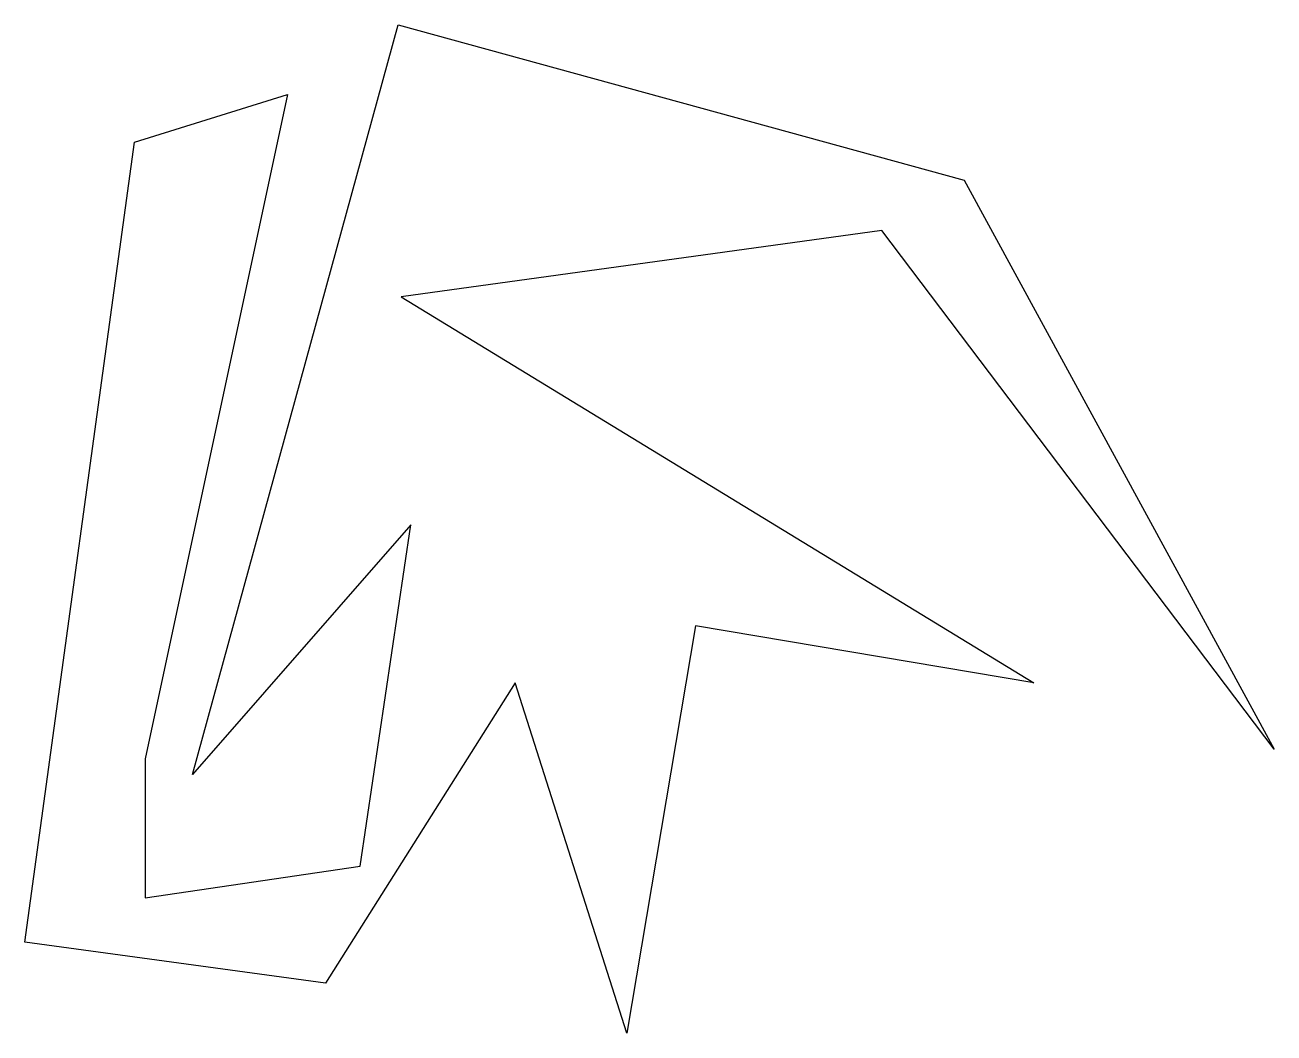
# Model space of a CAD drawing. Extents: x 5.8 to 91.8, y 5.9 to 75.4.
import ezdxf

# ---------------------------------------------------------------- set-up
doc = ezdxf.new("R2010")
doc.units = 0
doc.header["$MEASUREMENT"] = 0
doc.layers.add('MODELSKETCH_VISIBLE', color=7, linetype='CONTINUOUS')

msp = doc.modelspace()

# ---------------------------------------------------------------- linework, layer by layer
at = {"layer": 'MODELSKETCH_VISIBLE'}
for p, q in [((17.318, 23.745), (31.478, 75.373)), ((31.478, 75.373), (70.467, 64.68)), ((13.313, 67.304), (23.854, 70.581)), ((23.854, 70.581), (14.051, 24.834)), ((5.773, 12.199), (13.313, 67.304)), ((70.467, 64.68), (91.821, 25.488)), ((64.808, 61.214), (31.696, 56.639)), ((91.821, 25.488), (64.808, 61.214)), ((31.696, 56.639), (75.265, 30.062)), ((32.35, 40.954), (17.318, 23.745)), ((28.864, 17.427), (32.35, 40.954)), ((51.955, 33.983), (47.238, 5.942)), ((75.265, 30.062), (51.955, 33.983)), ((39.538, 30.062), (26.468, 9.367)), ((47.238, 5.942), (39.538, 30.062)), ((14.051, 24.834), (14.051, 15.249)), ((14.051, 15.249), (28.864, 17.427)), ((26.468, 9.367), (5.773, 12.199))]:
    msp.add_line(p, q, dxfattribs=at)

doc.saveas('drawing.dxf')
